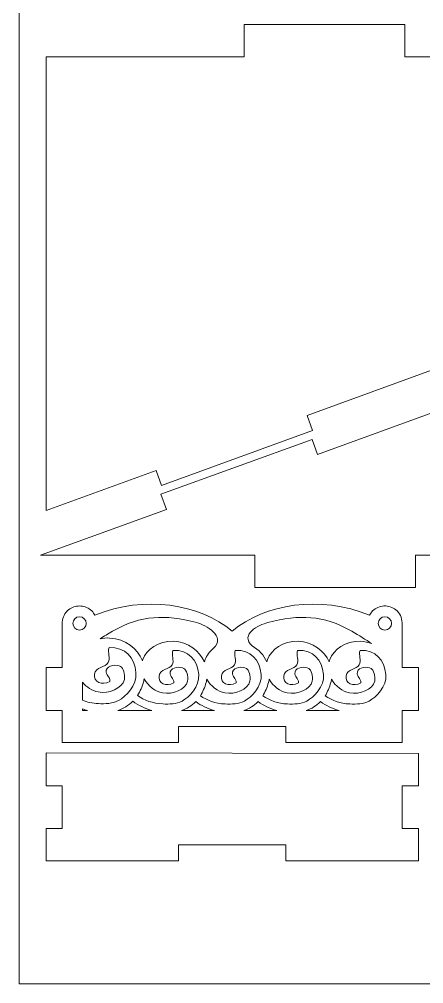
# Model space of a CAD drawing. Header units: millimetres. Extents: x -450 to 450, y -635 to 635.
# Drawn here: x -450 to -374.5, y 35.2 to 215.1 of the extents above; entities that cross this region are included whole.
import ezdxf

# ---------------------------------------------------------------- set-up
doc = ezdxf.new("R2010")
doc.units = ezdxf.units.MM
doc.header["$MEASUREMENT"] = 0
doc.layers.add('Camada 1', color=7, linetype='Continuous')

msp = doc.modelspace()

# ---------------------------------------------------------------- linework, layer by layer
at = {"layer": 'Camada 1', "color": 254, "lineweight": 20}
msp.add_lwpolyline([(-450, 35.1801), (450, 35.1801), (450, 635.1801), (-450, 635.1801), (-450, 35.1801)], close=True, dxfattribs=at)
at = {"layer": 'Camada 1', "color": 250, "lineweight": 20}
for points, knots in [([(-396.2764, 141.2158), (-396.2764, 141.2158), (-264.1679, 189.2994), (-264.1679, 189.2994), (-264.1679, 189.2994), (-264.1679, 189.2994), (-263.1419, 186.4803), (-263.1419, 186.4803), (-263.1419, 186.4803), (-263.1419, 186.4803), (-234.9511, 196.7409), (-234.9511, 196.7409), (-234.9511, 196.7409), (-234.9511, 196.7409), (-235.9771, 199.56), (-235.9771, 199.56), (-235.9771, 199.56), (-235.9771, 199.56), (-212.4848, 208.1105), (-212.4848, 208.1105), (-212.4848, 208.1105), (-212.4848, 208.1105), (-252.4848, 208.1105), (-252.4848, 208.1105), (-252.4848, 208.1105), (-252.4848, 208.1105), (-252.4848, 214.1105), (-252.4848, 214.1105), (-252.4848, 214.1105), (-252.4848, 214.1105), (-282.4848, 214.1105), (-282.4848, 214.1105), (-282.4848, 214.1105), (-282.4848, 214.1105), (-282.4848, 208.1105), (-282.4848, 208.1105), (-282.4848, 208.1105), (-282.4848, 208.1105), (-378, 208.1105), (-378, 208.1105), (-378, 208.1105), (-378, 208.1105), (-378, 214.1105), (-378, 214.1105), (-378, 214.1105), (-378, 214.1105), (-408, 214.1105), (-408, 214.1105), (-408, 214.1105), (-408, 214.1105), (-408, 208.1105), (-408, 208.1105), (-408, 208.1105), (-408, 208.1105), (-445, 208.1105), (-445, 208.1105), (-445, 208.1105), (-445, 208.1105), (-445, 123.4819), (-445, 123.4819), (-445, 123.4819), (-445, 123.4819), (-424.4672, 130.9552), (-424.4672, 130.9552), (-424.4672, 130.9552), (-424.4672, 130.9552), (-423.4411, 128.1361), (-423.4411, 128.1361), (-423.4411, 128.1361), (-423.4411, 128.1361), (-395.2504, 138.3967), (-395.2504, 138.3967), (-395.2504, 138.3967), (-395.2504, 138.3967), (-396.2764, 141.2158), (-396.2764, 141.2158)], [0, 0, 0, 0, 0.05, 0.05, 0.05, 0.05, 0.1, 0.1, 0.1, 0.1, 0.15, 0.15, 0.15, 0.15, 0.2, 0.2, 0.2, 0.2, 0.25, 0.25, 0.25, 0.25, 0.3, 0.3, 0.3, 0.3, 0.35, 0.35, 0.35, 0.35, 0.4, 0.4, 0.4, 0.4, 0.45, 0.45, 0.45, 0.45, 0.5, 0.5, 0.5, 0.5, 0.55, 0.55, 0.55, 0.55, 0.6, 0.6, 0.6, 0.6, 0.65, 0.65, 0.65, 0.65, 0.7, 0.7, 0.7, 0.7, 0.75, 0.75, 0.75, 0.75, 0.8, 0.8, 0.8, 0.8, 0.85, 0.85, 0.85, 0.85, 0.9, 0.9, 0.9, 0.9, 1, 1, 1, 1]), ([(-262.2222, 182.0076), (-262.2222, 182.0076), (-394.3307, 133.924), (-394.3307, 133.924), (-394.3307, 133.924), (-394.3307, 133.924), (-395.3567, 136.7431), (-395.3567, 136.7431), (-395.3567, 136.7431), (-395.3567, 136.7431), (-423.5475, 126.4825), (-423.5475, 126.4825), (-423.5475, 126.4825), (-423.5475, 126.4825), (-422.5215, 123.6634), (-422.5215, 123.6634), (-422.5215, 123.6634), (-422.5215, 123.6634), (-446.0138, 115.1129), (-446.0138, 115.1129), (-446.0138, 115.1129), (-446.0138, 115.1129), (-406.0138, 115.1129), (-406.0138, 115.1129), (-406.0138, 115.1129), (-406.0138, 115.1129), (-406.0138, 109.1129), (-406.0138, 109.1129), (-406.0138, 109.1129), (-406.0138, 109.1129), (-376.0138, 109.1129), (-376.0138, 109.1129), (-376.0138, 109.1129), (-376.0138, 109.1129), (-376.0138, 115.1129), (-376.0138, 115.1129), (-376.0138, 115.1129), (-376.0138, 115.1129), (-280.4986, 115.1129), (-280.4986, 115.1129), (-280.4986, 115.1129), (-280.4986, 115.1129), (-280.4986, 109.1129), (-280.4986, 109.1129), (-280.4986, 109.1129), (-280.4986, 109.1129), (-250.4986, 109.1129), (-250.4986, 109.1129), (-250.4986, 109.1129), (-250.4986, 109.1129), (-250.4986, 115.1129), (-250.4986, 115.1129), (-250.4986, 115.1129), (-250.4986, 115.1129), (-213.4986, 115.1129), (-213.4986, 115.1129), (-213.4986, 115.1129), (-213.4986, 115.1129), (-213.4986, 199.7415), (-213.4986, 199.7415), (-213.4986, 199.7415), (-213.4986, 199.7415), (-234.0314, 192.2682), (-234.0314, 192.2682), (-234.0314, 192.2682), (-234.0314, 192.2682), (-235.0575, 195.0873), (-235.0575, 195.0873), (-235.0575, 195.0873), (-235.0575, 195.0873), (-263.2482, 184.8267), (-263.2482, 184.8267), (-263.2482, 184.8267), (-263.2482, 184.8267), (-262.2222, 182.0076), (-262.2222, 182.0076)], [0, 0, 0, 0, 0.05, 0.05, 0.05, 0.05, 0.1, 0.1, 0.1, 0.1, 0.15, 0.15, 0.15, 0.15, 0.2, 0.2, 0.2, 0.2, 0.25, 0.25, 0.25, 0.25, 0.3, 0.3, 0.3, 0.3, 0.35, 0.35, 0.35, 0.35, 0.4, 0.4, 0.4, 0.4, 0.45, 0.45, 0.45, 0.45, 0.5, 0.5, 0.5, 0.5, 0.55, 0.55, 0.55, 0.55, 0.6, 0.6, 0.6, 0.6, 0.65, 0.65, 0.65, 0.65, 0.7, 0.7, 0.7, 0.7, 0.75, 0.75, 0.75, 0.75, 0.8, 0.8, 0.8, 0.8, 0.85, 0.85, 0.85, 0.85, 0.9, 0.9, 0.9, 0.9, 1, 1, 1, 1]), ([(-384.6367, 103.9107), (-393.8558, 107.7253), (-404.1843, 106.0986), (-410.2559, 100.9321), (-410.2559, 100.9321), (-416.3275, 106.0986), (-426.6564, 107.7254), (-435.8757, 103.9107), (-435.8757, 103.9107), (-436.0281, 104.202), (-436.2274, 104.475), (-436.4739, 104.7181), (-436.4739, 104.7181), (-437.0407, 105.277), (-437.7615, 105.5856), (-438.4983, 105.6439), (-438.4983, 105.6439), (-438.6712, 105.6577), (-438.845, 105.6576), (-439.0179, 105.6436), (-439.0179, 105.6436), (-439.7534, 105.5845), (-440.4725, 105.276), (-441.0382, 104.7181), (-441.0382, 104.7181), (-441.0382, 104.7181), (-441.0669, 104.6893), (-441.0669, 104.6893), (-441.0669, 104.6893), (-441.686, 104.0633), (-442.0245, 103.213), (-442.0052, 102.3328), (-442.0052, 102.3328), (-442.0052, 102.3328), (-442.006, 102.2767), (-442.006, 102.2767), (-442.006, 102.2767), (-442.006, 102.2767), (-442.006, 94.1542), (-442.006, 94.1542), (-442.006, 94.1542), (-442.006, 94.1542), (-445.006, 94.1542), (-445.006, 94.1542), (-445.006, 94.1542), (-445.006, 94.1542), (-445.006, 86.1543), (-445.006, 86.1543), (-445.006, 86.1543), (-445.006, 86.1543), (-442.006, 86.1543), (-442.006, 86.1543), (-442.006, 86.1543), (-442.006, 86.1543), (-442.006, 80.1543), (-442.006, 80.1543), (-442.006, 80.1543), (-442.006, 80.1543), (-420.2561, 80.1543), (-420.2561, 80.1543), (-420.2561, 80.1543), (-420.2561, 80.1543), (-420.2561, 83.1543), (-420.2561, 83.1543), (-420.2561, 83.1543), (-420.2561, 83.1543), (-400.2562, 83.1543), (-400.2562, 83.1543), (-400.2562, 83.1543), (-400.2562, 83.1543), (-400.2562, 80.1543), (-400.2562, 80.1543), (-400.2562, 80.1543), (-400.2562, 80.1543), (-378.5063, 80.1543), (-378.5063, 80.1543), (-378.5063, 80.1543), (-378.5063, 80.1543), (-378.5079, 86.1543), (-378.5079, 86.1543), (-378.5079, 86.1543), (-378.5079, 86.1543), (-375.5063, 86.1543), (-375.5063, 86.1543), (-375.5063, 86.1543), (-375.5063, 86.1543), (-375.5063, 94.1542), (-375.5063, 94.1542), (-375.5063, 94.1542), (-375.5063, 94.1542), (-378.5101, 94.1542), (-378.5101, 94.1542), (-378.5101, 94.1542), (-378.5101, 94.1542), (-378.5123, 102.1925), (-378.5123, 102.1925), (-378.5123, 102.1925), (-378.5039, 103.1014), (-378.7757, 104.0293), (-379.4741, 104.7181), (-379.4741, 104.7181), (-380.0664, 105.3023), (-380.827, 105.613), (-381.5984, 105.6503), (-381.5984, 105.6503), (-381.7077, 105.6556), (-381.8173, 105.6554), (-381.9266, 105.6497), (-381.9266, 105.6497), (-382.6937, 105.6097), (-383.4493, 105.2991), (-384.0385, 104.7181), (-384.0385, 104.7181), (-384.285, 104.475), (-384.4843, 104.202), (-384.6367, 103.9107)], [0, 0, 0, 0, 0.03333333, 0.03333333, 0.03333333, 0.03333333, 0.06666667, 0.06666667, 0.06666667, 0.06666667, 0.1, 0.1, 0.1, 0.1, 0.13333333, 0.13333333, 0.13333333, 0.13333333, 0.16666667, 0.16666667, 0.16666667, 0.16666667, 0.2, 0.2, 0.2, 0.2, 0.23333333, 0.23333333, 0.23333333, 0.23333333, 0.26666667, 0.26666667, 0.26666667, 0.26666667, 0.3, 0.3, 0.3, 0.3, 0.33333333, 0.33333333, 0.33333333, 0.33333333, 0.36666667, 0.36666667, 0.36666667, 0.36666667, 0.4, 0.4, 0.4, 0.4, 0.43333333, 0.43333333, 0.43333333, 0.43333333, 0.46666667, 0.46666667, 0.46666667, 0.46666667, 0.5, 0.5, 0.5, 0.5, 0.53333333, 0.53333333, 0.53333333, 0.53333333, 0.56666667, 0.56666667, 0.56666667, 0.56666667, 0.6, 0.6, 0.6, 0.6, 0.63333333, 0.63333333, 0.63333333, 0.63333333, 0.66666667, 0.66666667, 0.66666667, 0.66666667, 0.7, 0.7, 0.7, 0.7, 0.73333333, 0.73333333, 0.73333333, 0.73333333, 0.76666667, 0.76666667, 0.76666667, 0.76666667, 0.8, 0.8, 0.8, 0.8, 0.83333333, 0.83333333, 0.83333333, 0.83333333, 0.86666667, 0.86666667, 0.86666667, 0.86666667, 0.9, 0.9, 0.9, 0.9, 0.93333333, 0.93333333, 0.93333333, 0.93333333, 1, 1, 1, 1]), ([(-437.5061, 102.4042), (-437.5061, 101.7211), (-438.0786, 101.1542), (-438.7561, 101.1542), (-438.7561, 101.1542), (-439.4392, 101.1542), (-440.0061, 101.7267), (-440.0061, 102.4042), (-440.0061, 102.4042), (-440.0061, 103.0872), (-439.4336, 103.6542), (-438.7561, 103.6542), (-438.7561, 103.6542), (-438.073, 103.6542), (-437.5061, 103.0816), (-437.5061, 102.4042)], [0, 0, 0, 0, 0.2, 0.2, 0.2, 0.2, 0.4, 0.4, 0.4, 0.4, 0.6, 0.6, 0.6, 0.6, 1, 1, 1, 1]), ([(-426.945, 95.6546), (-426.945, 95.6546), (-427.0178, 95.4411), (-427.0178, 95.4411), (-427.0178, 95.4411), (-427.9236, 97.6956), (-430.1488, 99.4837), (-433.1383, 99.6716), (-433.1383, 99.6716), (-433.7587, 99.7106), (-434.352, 99.658), (-434.9089, 99.5336), (-434.9089, 99.5336), (-434.1829, 99.9988), (-433.4265, 100.4738), (-432.619, 100.9291), (-432.619, 100.9291), (-427.1506, 104.0125), (-422.9164, 104.0817), (-416.8842, 102.5624), (-416.8842, 102.5624), (-415.2765, 102.1575), (-411.3053, 99.9549), (-413.7216, 97.7619), (-413.7216, 97.7619), (-414.4734, 97.1557), (-415.0246, 96.4062), (-415.3033, 95.6546), (-415.3033, 95.6546), (-415.3571, 95.5097), (-415.4025, 95.3654), (-415.4401, 95.2219), (-415.4401, 95.2219), (-416.3547, 97.2868), (-418.4412, 98.9012), (-421.2156, 99.0755), (-421.2156, 99.0755), (-424.0369, 99.2528), (-426.2759, 97.4591), (-426.945, 95.6546)], [0, 0, 0, 0, 0.09090909, 0.09090909, 0.09090909, 0.09090909, 0.18181818, 0.18181818, 0.18181818, 0.18181818, 0.27272727, 0.27272727, 0.27272727, 0.27272727, 0.36363636, 0.36363636, 0.36363636, 0.36363636, 0.45454545, 0.45454545, 0.45454545, 0.45454545, 0.54545455, 0.54545455, 0.54545455, 0.54545455, 0.63636364, 0.63636364, 0.63636364, 0.63636364, 0.72727273, 0.72727273, 0.72727273, 0.72727273, 0.81818182, 0.81818182, 0.81818182, 0.81818182, 1, 1, 1, 1]), ([(-397.9323, 99.0755), (-400.7536, 99.2528), (-402.9926, 97.4591), (-403.6617, 95.6546), (-403.6617, 95.6546), (-403.7155, 95.5096), (-403.7608, 95.3652), (-403.7984, 95.2217), (-403.7984, 95.2217), (-404.3345, 96.432), (-405.2731, 97.4873), (-406.5177, 98.1897), (-406.5177, 98.1897), (-408.934, 100.3824), (-405.2359, 102.1575), (-403.6281, 102.5624), (-403.6281, 102.5624), (-397.5959, 104.0818), (-393.3617, 104.0125), (-387.8934, 100.9291), (-387.8934, 100.9291), (-386.5589, 100.1765), (-385.3637, 99.3709), (-384.2152, 98.6431), (-384.2152, 98.6431), (-384.8513, 98.8782), (-385.5462, 99.0287), (-386.2907, 99.0755), (-386.2907, 99.0755), (-389.1119, 99.2528), (-391.3509, 97.4591), (-392.02, 95.6546), (-392.02, 95.6546), (-392.0738, 95.5096), (-392.1191, 95.3652), (-392.1567, 95.2217), (-392.1567, 95.2217), (-393.0714, 97.2868), (-395.1578, 98.9012), (-397.9323, 99.0755)], [0, 0, 0, 0, 0.09090909, 0.09090909, 0.09090909, 0.09090909, 0.18181818, 0.18181818, 0.18181818, 0.18181818, 0.27272727, 0.27272727, 0.27272727, 0.27272727, 0.36363636, 0.36363636, 0.36363636, 0.36363636, 0.45454545, 0.45454545, 0.45454545, 0.45454545, 0.54545455, 0.54545455, 0.54545455, 0.54545455, 0.63636364, 0.63636364, 0.63636364, 0.63636364, 0.72727273, 0.72727273, 0.72727273, 0.72727273, 0.81818182, 0.81818182, 0.81818182, 0.81818182, 1, 1, 1, 1]), ([(-381.7563, 101.1542), (-382.4394, 101.1542), (-383.0063, 101.7267), (-383.0063, 102.4042), (-383.0063, 102.4042), (-383.0063, 103.0872), (-382.4338, 103.6542), (-381.7563, 103.6542), (-381.7563, 103.6542), (-381.0732, 103.6542), (-380.5063, 103.0816), (-380.5063, 102.4042), (-380.5063, 102.4042), (-380.5063, 101.7211), (-381.0788, 101.1542), (-381.7563, 101.1542)], [0, 0, 0, 0, 0.2, 0.2, 0.2, 0.2, 0.4, 0.4, 0.4, 0.4, 0.6, 0.6, 0.6, 0.6, 1, 1, 1, 1]), ([(-428.2133, 93.216), (-427.9926, 90.8332), (-430.0776, 88.7479), (-431.4648, 88.0116), (-431.4648, 88.0116), (-432.5763, 87.4216), (-433.9331, 87.3806), (-435.243, 87.4439), (-435.243, 87.4439), (-436.3433, 87.4969), (-437.3291, 87.7128), (-438.2156, 88.057), (-438.2156, 88.057), (-438.2156, 88.057), (-438.2156, 91.4096), (-438.2156, 91.4096), (-438.2156, 91.4096), (-437.4349, 90.4891), (-436.3671, 89.8349), (-435.3043, 89.6124), (-435.3043, 89.6124), (-433.2669, 89.1862), (-430.7804, 90.2689), (-430.3897, 91.917), (-430.3897, 91.917), (-430.1596, 92.8876), (-430.6472, 94.0884), (-431.0915, 94.3785), (-431.0915, 94.3785), (-431.6813, 94.763), (-433.5794, 94.6618), (-433.7593, 93.6855), (-433.7593, 93.6855), (-433.9562, 92.6193), (-433.0321, 92.6243), (-433.0664, 91.534), (-433.0664, 91.534), (-434.5905, 90.8259), (-436.1653, 91.4085), (-435.9513, 92.9286), (-435.9513, 92.9286), (-435.7561, 94.3162), (-433.931, 94.1031), (-433.4041, 95.0909), (-433.4041, 95.0909), (-432.9531, 95.936), (-433.5498, 96.9177), (-433.2462, 97.8856), (-433.2462, 97.8856), (-430.1972, 98.0312), (-428.4703, 95.997), (-428.2133, 93.216)], [0, 0, 0, 0, 0.07142857, 0.07142857, 0.07142857, 0.07142857, 0.14285714, 0.14285714, 0.14285714, 0.14285714, 0.21428571, 0.21428571, 0.21428571, 0.21428571, 0.28571429, 0.28571429, 0.28571429, 0.28571429, 0.35714286, 0.35714286, 0.35714286, 0.35714286, 0.42857143, 0.42857143, 0.42857143, 0.42857143, 0.5, 0.5, 0.5, 0.5, 0.57142857, 0.57142857, 0.57142857, 0.57142857, 0.64285714, 0.64285714, 0.64285714, 0.64285714, 0.71428571, 0.71428571, 0.71428571, 0.71428571, 0.78571429, 0.78571429, 0.78571429, 0.78571429, 0.85714286, 0.85714286, 0.85714286, 0.85714286, 1, 1, 1, 1]), ([(-416.5014, 92.8963), (-416.2901, 90.6153), (-418.2859, 88.6192), (-419.6137, 87.9144), (-419.6137, 87.9144), (-420.6777, 87.3497), (-421.9764, 87.3104), (-423.2303, 87.371), (-423.2303, 87.371), (-425.1247, 87.4623), (-426.6646, 88.0576), (-427.9342, 88.9658), (-427.9342, 88.9658), (-427.4438, 89.7099), (-427.0458, 90.5976), (-426.7686, 91.6454), (-426.7686, 91.6454), (-426.7334, 91.7784), (-426.7036, 91.9117), (-426.678, 92.0453), (-426.678, 92.0453), (-425.9563, 90.7086), (-424.6184, 89.725), (-423.289, 89.4467), (-423.289, 89.4467), (-421.3387, 89.0388), (-418.9586, 90.0752), (-418.5846, 91.6527), (-418.5846, 91.6527), (-418.3644, 92.5818), (-418.8311, 93.7312), (-419.2564, 94.0089), (-419.2564, 94.0089), (-419.821, 94.377), (-421.6379, 94.2801), (-421.8101, 93.3456), (-421.8101, 93.3456), (-421.9985, 92.325), (-421.114, 92.3298), (-421.1468, 91.2861), (-421.1468, 91.2861), (-422.6057, 90.6083), (-424.1131, 91.166), (-423.9083, 92.6211), (-423.9083, 92.6211), (-423.7214, 93.9493), (-421.9744, 93.7453), (-421.4701, 94.6908), (-421.4701, 94.6908), (-421.0384, 95.4998), (-421.6095, 96.4395), (-421.3189, 97.366), (-421.3189, 97.366), (-418.4004, 97.5053), (-416.7474, 95.5582), (-416.5014, 92.8963)], [0, 0, 0, 0, 0.06666667, 0.06666667, 0.06666667, 0.06666667, 0.13333333, 0.13333333, 0.13333333, 0.13333333, 0.2, 0.2, 0.2, 0.2, 0.26666667, 0.26666667, 0.26666667, 0.26666667, 0.33333333, 0.33333333, 0.33333333, 0.33333333, 0.4, 0.4, 0.4, 0.4, 0.46666667, 0.46666667, 0.46666667, 0.46666667, 0.53333333, 0.53333333, 0.53333333, 0.53333333, 0.6, 0.6, 0.6, 0.6, 0.66666667, 0.66666667, 0.66666667, 0.66666667, 0.73333333, 0.73333333, 0.73333333, 0.73333333, 0.8, 0.8, 0.8, 0.8, 0.86666667, 0.86666667, 0.86666667, 0.86666667, 1, 1, 1, 1]), ([(-407.9721, 87.9144), (-409.0361, 87.3497), (-410.3348, 87.3104), (-411.5887, 87.371), (-411.5887, 87.371), (-413.433, 87.4599), (-414.9411, 88.0265), (-416.1911, 88.8944), (-416.1911, 88.8944), (-415.7415, 89.593), (-415.3756, 90.4208), (-415.1185, 91.3928), (-415.1185, 91.3928), (-415.0673, 91.5863), (-415.0275, 91.7806), (-414.9973, 91.9753), (-414.9973, 91.9753), (-414.2672, 90.6743), (-412.9535, 89.7201), (-411.6474, 89.4467), (-411.6474, 89.4467), (-409.6971, 89.0388), (-407.317, 90.0752), (-406.943, 91.6527), (-406.943, 91.6527), (-406.7228, 92.5818), (-407.1895, 93.7312), (-407.6148, 94.0089), (-407.6148, 94.0089), (-408.1794, 94.377), (-409.9963, 94.2801), (-410.1685, 93.3456), (-410.1685, 93.3456), (-410.3569, 92.325), (-409.4724, 92.3298), (-409.5052, 91.2861), (-409.5052, 91.2861), (-410.9641, 90.6083), (-412.4715, 91.166), (-412.2667, 92.6211), (-412.2667, 92.6211), (-412.0798, 93.9493), (-410.3328, 93.7453), (-409.8285, 94.6908), (-409.8285, 94.6908), (-409.3968, 95.4998), (-409.9679, 96.4395), (-409.6773, 97.366), (-409.6773, 97.366), (-406.7588, 97.5053), (-405.1058, 95.5582), (-404.8598, 92.8963), (-404.8598, 92.8963), (-404.6485, 90.6153), (-406.6443, 88.6192), (-407.9721, 87.9144)], [0, 0, 0, 0, 0.06666667, 0.06666667, 0.06666667, 0.06666667, 0.13333333, 0.13333333, 0.13333333, 0.13333333, 0.2, 0.2, 0.2, 0.2, 0.26666667, 0.26666667, 0.26666667, 0.26666667, 0.33333333, 0.33333333, 0.33333333, 0.33333333, 0.4, 0.4, 0.4, 0.4, 0.46666667, 0.46666667, 0.46666667, 0.46666667, 0.53333333, 0.53333333, 0.53333333, 0.53333333, 0.6, 0.6, 0.6, 0.6, 0.66666667, 0.66666667, 0.66666667, 0.66666667, 0.73333333, 0.73333333, 0.73333333, 0.73333333, 0.8, 0.8, 0.8, 0.8, 0.86666667, 0.86666667, 0.86666667, 0.86666667, 1, 1, 1, 1]), ([(-398.0356, 97.366), (-395.1171, 97.5053), (-393.4641, 95.5582), (-393.2181, 92.8963), (-393.2181, 92.8963), (-393.0068, 90.6153), (-395.0026, 88.6192), (-396.3304, 87.9144), (-396.3304, 87.9144), (-397.3944, 87.3497), (-398.6931, 87.3104), (-399.947, 87.371), (-399.947, 87.371), (-401.7913, 87.4599), (-403.2995, 88.0265), (-404.5495, 88.8944), (-404.5495, 88.8944), (-404.0999, 89.593), (-403.734, 90.4208), (-403.4769, 91.3928), (-403.4769, 91.3928), (-403.4257, 91.5863), (-403.3858, 91.7805), (-403.3557, 91.9751), (-403.3557, 91.9751), (-402.6255, 90.6743), (-401.3117, 89.7202), (-400.0057, 89.4467), (-400.0057, 89.4467), (-398.0554, 89.0388), (-395.6753, 90.0752), (-395.3013, 91.6527), (-395.3013, 91.6527), (-395.0811, 92.5818), (-395.5478, 93.7312), (-395.9731, 94.0089), (-395.9731, 94.0089), (-396.5377, 94.377), (-398.3546, 94.2801), (-398.5268, 93.3456), (-398.5268, 93.3456), (-398.7152, 92.325), (-397.8307, 92.3298), (-397.8635, 91.2861), (-397.8635, 91.2861), (-399.3224, 90.6083), (-400.8298, 91.166), (-400.625, 92.6211), (-400.625, 92.6211), (-400.4381, 93.9493), (-398.6911, 93.7453), (-398.1868, 94.6908), (-398.1868, 94.6908), (-397.7551, 95.4998), (-398.3262, 96.4395), (-398.0356, 97.366)], [0, 0, 0, 0, 0.06666667, 0.06666667, 0.06666667, 0.06666667, 0.13333333, 0.13333333, 0.13333333, 0.13333333, 0.2, 0.2, 0.2, 0.2, 0.26666667, 0.26666667, 0.26666667, 0.26666667, 0.33333333, 0.33333333, 0.33333333, 0.33333333, 0.4, 0.4, 0.4, 0.4, 0.46666667, 0.46666667, 0.46666667, 0.46666667, 0.53333333, 0.53333333, 0.53333333, 0.53333333, 0.6, 0.6, 0.6, 0.6, 0.66666667, 0.66666667, 0.66666667, 0.66666667, 0.73333333, 0.73333333, 0.73333333, 0.73333333, 0.8, 0.8, 0.8, 0.8, 0.86666667, 0.86666667, 0.86666667, 0.86666667, 1, 1, 1, 1]), ([(-381.5765, 92.8963), (-381.3652, 90.6153), (-383.361, 88.6192), (-384.6888, 87.9144), (-384.6888, 87.9144), (-385.7528, 87.3497), (-387.0515, 87.3104), (-388.3054, 87.371), (-388.3054, 87.371), (-390.1496, 87.4599), (-391.6578, 88.0265), (-392.9078, 88.8944), (-392.9078, 88.8944), (-392.4582, 89.593), (-392.0923, 90.4208), (-391.8352, 91.3928), (-391.8352, 91.3928), (-391.784, 91.5863), (-391.7441, 91.7805), (-391.714, 91.9751), (-391.714, 91.9751), (-390.9838, 90.6743), (-389.67, 89.7202), (-388.3641, 89.4467), (-388.3641, 89.4467), (-386.4138, 89.0388), (-384.0337, 90.0752), (-383.6597, 91.6527), (-383.6597, 91.6527), (-383.4395, 92.5818), (-383.9062, 93.7312), (-384.3315, 94.0089), (-384.3315, 94.0089), (-384.8961, 94.377), (-386.713, 94.2801), (-386.8852, 93.3456), (-386.8852, 93.3456), (-387.0736, 92.325), (-386.1891, 92.3298), (-386.2219, 91.2861), (-386.2219, 91.2861), (-387.6808, 90.6083), (-389.1881, 91.166), (-388.9833, 92.6211), (-388.9833, 92.6211), (-388.7964, 93.9493), (-387.0495, 93.7453), (-386.5452, 94.6908), (-386.5452, 94.6908), (-386.1135, 95.4998), (-386.6846, 96.4395), (-386.394, 97.366), (-386.394, 97.366), (-383.4755, 97.5053), (-381.8225, 95.5582), (-381.5765, 92.8963)], [0, 0, 0, 0, 0.06666667, 0.06666667, 0.06666667, 0.06666667, 0.13333333, 0.13333333, 0.13333333, 0.13333333, 0.2, 0.2, 0.2, 0.2, 0.26666667, 0.26666667, 0.26666667, 0.26666667, 0.33333333, 0.33333333, 0.33333333, 0.33333333, 0.4, 0.4, 0.4, 0.4, 0.46666667, 0.46666667, 0.46666667, 0.46666667, 0.53333333, 0.53333333, 0.53333333, 0.53333333, 0.6, 0.6, 0.6, 0.6, 0.66666667, 0.66666667, 0.66666667, 0.66666667, 0.73333333, 0.73333333, 0.73333333, 0.73333333, 0.8, 0.8, 0.8, 0.8, 0.86666667, 0.86666667, 0.86666667, 0.86666667, 1, 1, 1, 1]), ([(-438.2156, 86.459), (-437.9052, 86.3448), (-437.5885, 86.2431), (-437.2677, 86.1543), (-437.2677, 86.1543), (-437.2677, 86.1543), (-438.2156, 86.1543), (-438.2156, 86.1543), (-438.2156, 86.1543), (-438.2156, 86.1543), (-438.2156, 86.459), (-438.2156, 86.459)], [0, 0, 0, 0, 0.25, 0.25, 0.25, 0.25, 0.5, 0.5, 0.5, 0.5, 1, 1, 1, 1]), ([(-428.8013, 87.8873), (-427.7847, 87.1303), (-426.5464, 86.5261), (-425.2306, 86.1543), (-425.2306, 86.1543), (-425.2306, 86.1543), (-431.6169, 86.1543), (-431.6169, 86.1543), (-431.6169, 86.1543), (-430.5762, 86.4955), (-429.6128, 87.0592), (-428.8013, 87.8873)], [0, 0, 0, 0, 0.25, 0.25, 0.25, 0.25, 0.5, 0.5, 0.5, 0.5, 1, 1, 1, 1]), ([(-417.0515, 87.8083), (-416.0556, 87.0882), (-414.8581, 86.5132), (-413.5884, 86.1543), (-413.5884, 86.1543), (-413.5884, 86.1543), (-419.7062, 86.1543), (-419.7062, 86.1543), (-419.7062, 86.1543), (-418.7249, 86.4843), (-417.8171, 87.0228), (-417.0515, 87.8083)], [0, 0, 0, 0, 0.25, 0.25, 0.25, 0.25, 0.5, 0.5, 0.5, 0.5, 1, 1, 1, 1]), ([(-405.4099, 87.8083), (-404.4141, 87.0882), (-403.2165, 86.5132), (-401.9467, 86.1543), (-401.9467, 86.1543), (-401.9467, 86.1543), (-408.0634, 86.1543), (-408.0634, 86.1543), (-408.0634, 86.1543), (-407.0825, 86.4844), (-406.1753, 87.023), (-405.4099, 87.8083)], [0, 0, 0, 0, 0.25, 0.25, 0.25, 0.25, 0.5, 0.5, 0.5, 0.5, 1, 1, 1, 1]), ([(-393.7682, 87.8083), (-392.7722, 87.0881), (-391.5744, 86.5132), (-390.3045, 86.1543), (-390.3045, 86.1543), (-390.3045, 86.1543), (-396.4221, 86.1543), (-396.4221, 86.1543), (-396.4221, 86.1543), (-395.4412, 86.4843), (-394.5337, 87.023), (-393.7682, 87.8083)], [0, 0, 0, 0, 0.25, 0.25, 0.25, 0.25, 0.5, 0.5, 0.5, 0.5, 1, 1, 1, 1]), ([(-445, 78.2385), (-445, 78.2385), (-445, 72.116), (-445, 72.116), (-445, 72.116), (-445, 72.116), (-442, 72.116), (-442, 72.116), (-442, 72.116), (-442, 72.116), (-442, 64.1161), (-442, 64.1161), (-442, 64.1161), (-442, 64.1161), (-445, 64.1161), (-445, 64.1161), (-445, 64.1161), (-445, 64.1161), (-445, 58.1161), (-445, 58.1161), (-445, 58.1161), (-445, 58.1161), (-420.2501, 58.1161), (-420.2501, 58.1161), (-420.2501, 58.1161), (-420.2501, 58.1161), (-420.2501, 61.1161), (-420.2501, 61.1161), (-420.2501, 61.1161), (-420.2501, 61.1161), (-400.2502, 61.1161), (-400.2502, 61.1161), (-400.2502, 61.1161), (-400.2502, 61.1161), (-400.2502, 58.1161), (-400.2502, 58.1161), (-400.2502, 58.1161), (-400.2502, 58.1161), (-375.5003, 58.1161), (-375.5003, 58.1161), (-375.5003, 58.1161), (-375.5003, 58.1161), (-375.5019, 64.1161), (-375.5019, 64.1161), (-375.5019, 64.1161), (-375.5019, 64.1161), (-378.5003, 64.1161), (-378.5003, 64.1161), (-378.5003, 64.1161), (-378.5003, 64.1161), (-378.5003, 72.116), (-378.5003, 72.116), (-378.5003, 72.116), (-378.5003, 72.116), (-375.5041, 72.116), (-375.5041, 72.116), (-375.5041, 72.116), (-375.5041, 72.116), (-375.5063, 78.1543), (-375.5063, 78.1543), (-375.5063, 78.1543), (-375.5063, 78.1543), (-445, 78.2385), (-445, 78.2385)], [0, 0, 0, 0, 0.05882353, 0.05882353, 0.05882353, 0.05882353, 0.11764706, 0.11764706, 0.11764706, 0.11764706, 0.17647059, 0.17647059, 0.17647059, 0.17647059, 0.23529412, 0.23529412, 0.23529412, 0.23529412, 0.29411765, 0.29411765, 0.29411765, 0.29411765, 0.35294118, 0.35294118, 0.35294118, 0.35294118, 0.41176471, 0.41176471, 0.41176471, 0.41176471, 0.47058824, 0.47058824, 0.47058824, 0.47058824, 0.52941176, 0.52941176, 0.52941176, 0.52941176, 0.58823529, 0.58823529, 0.58823529, 0.58823529, 0.64705882, 0.64705882, 0.64705882, 0.64705882, 0.70588235, 0.70588235, 0.70588235, 0.70588235, 0.76470588, 0.76470588, 0.76470588, 0.76470588, 0.82352941, 0.82352941, 0.82352941, 0.82352941, 0.88235294, 0.88235294, 0.88235294, 0.88235294, 1, 1, 1, 1])]:
    msp.add_open_spline(points, degree=3, knots=knots, dxfattribs=at)

doc.saveas('drawing.dxf')
